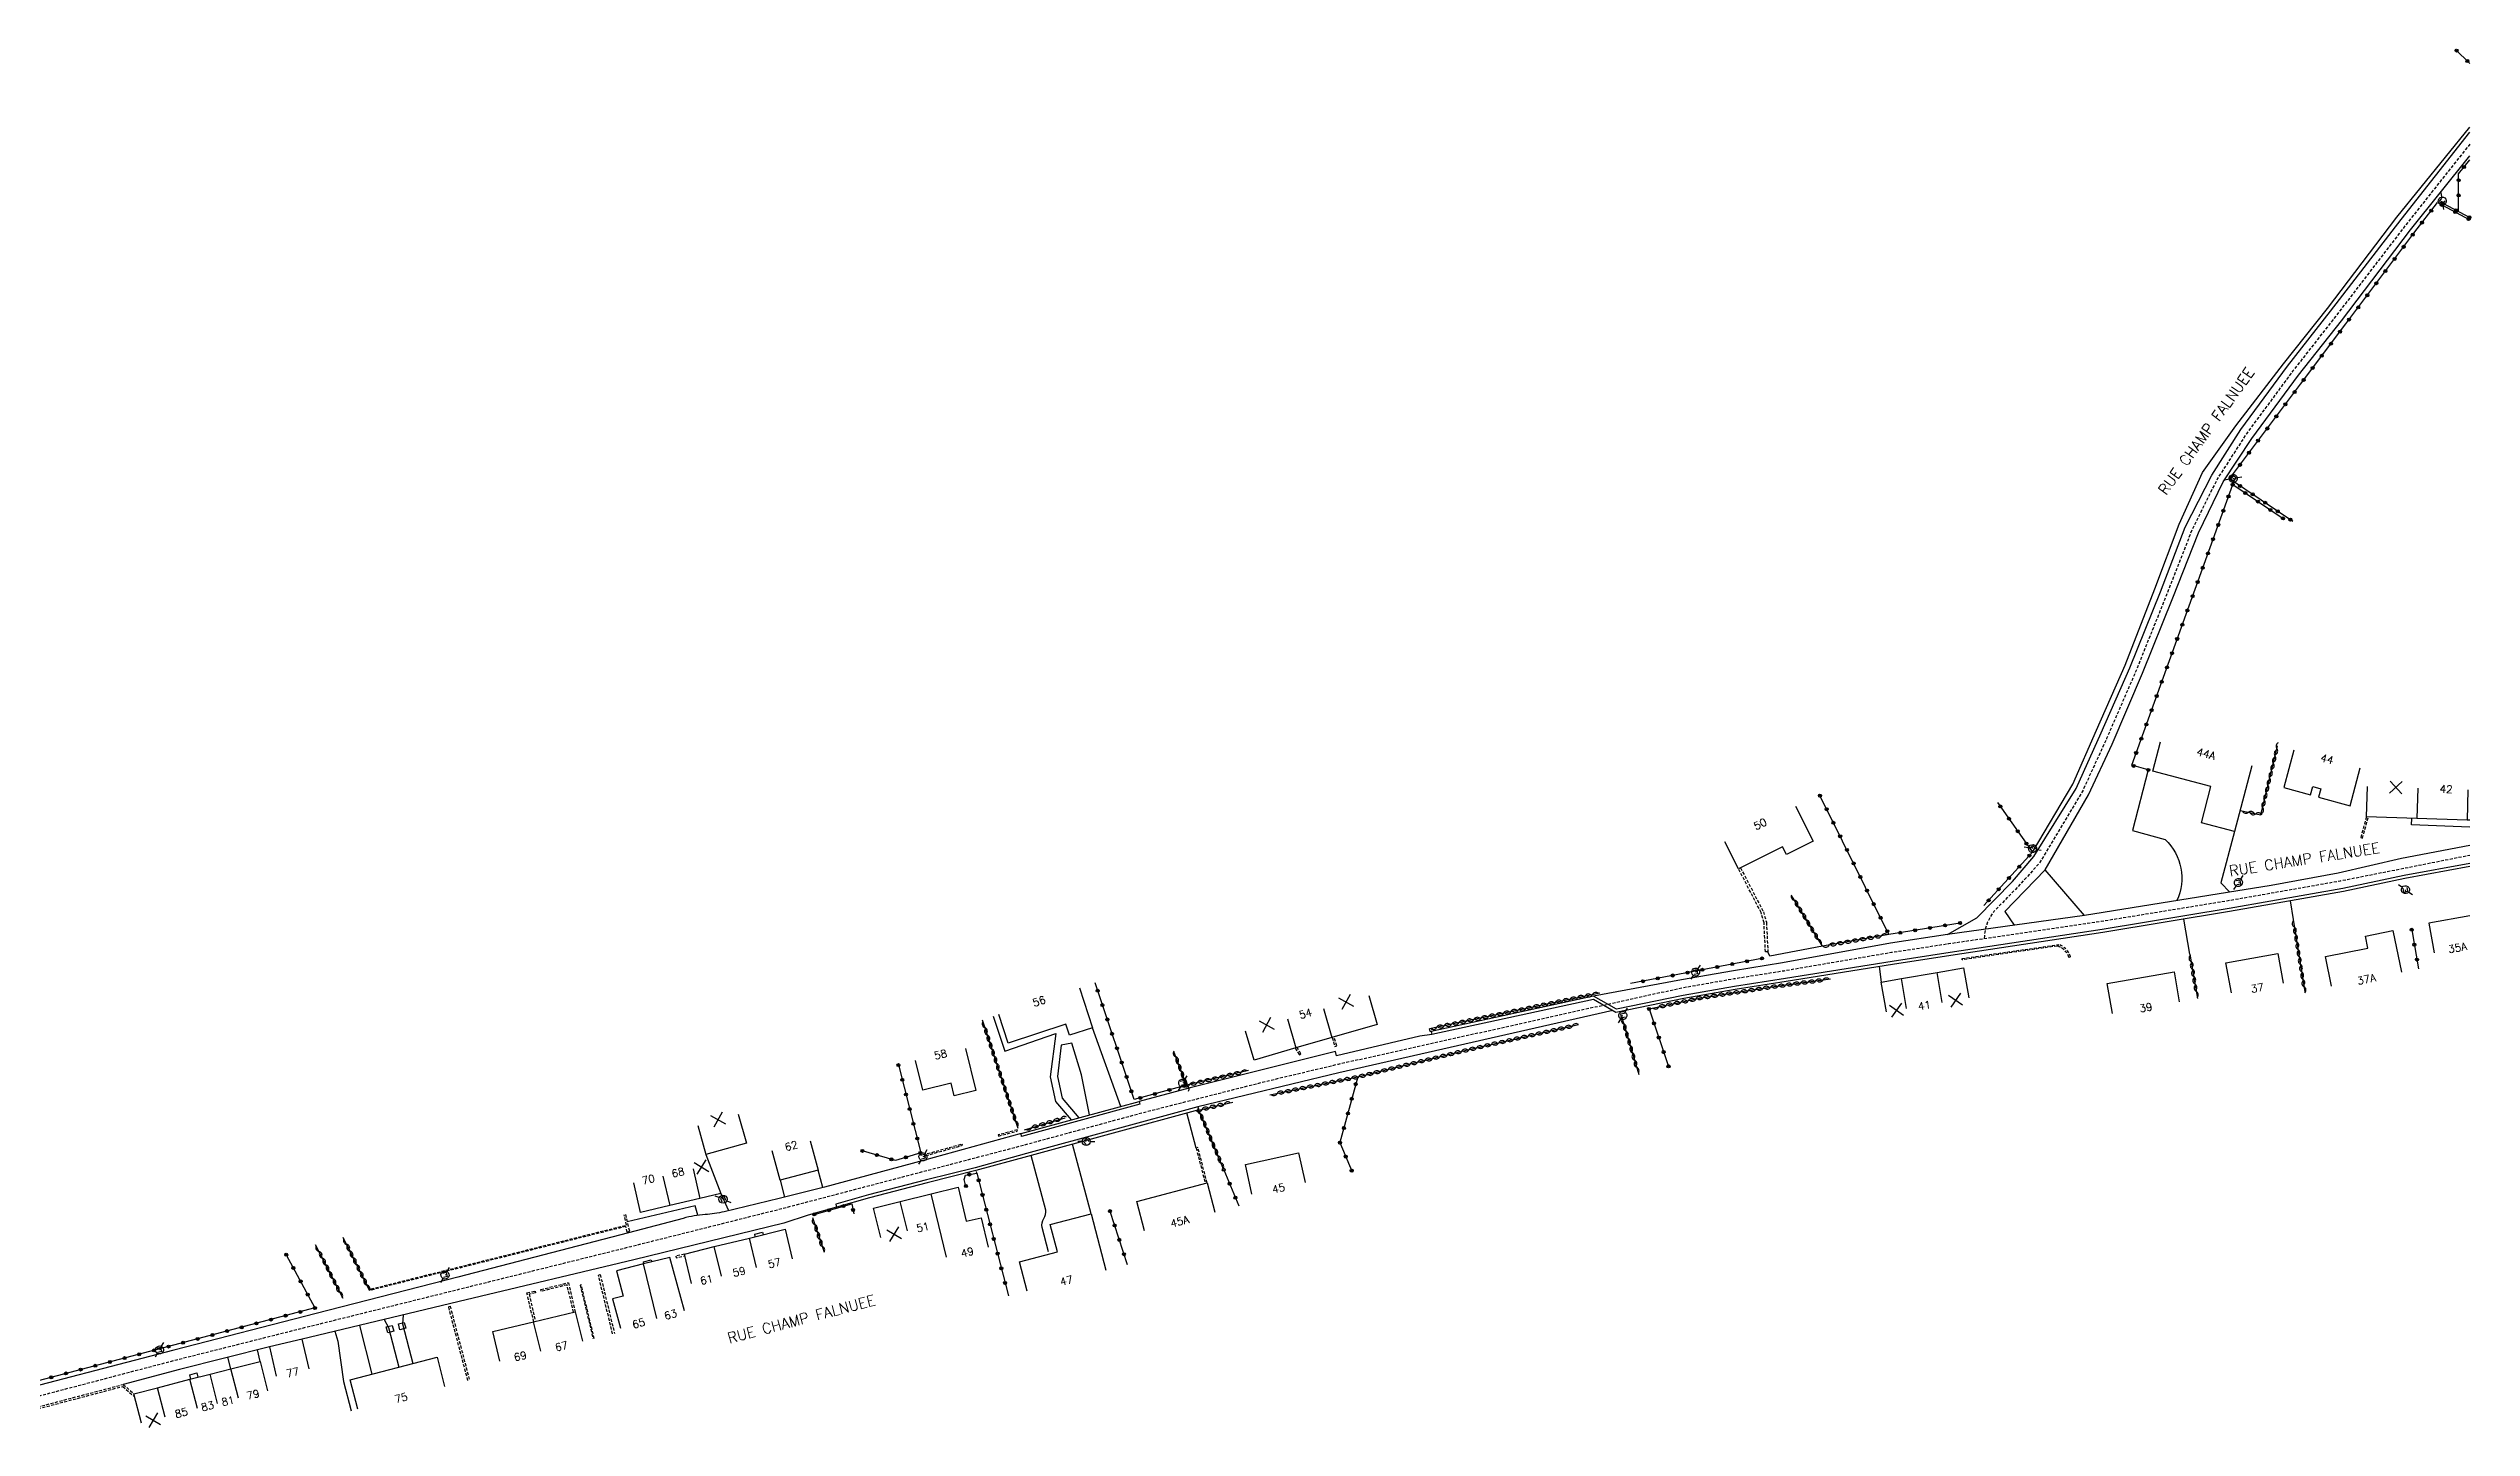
# Model space of a CAD drawing. Header units: millimetres. Extents: x 150000 to 151000, y 127999 to 129000.
# Drawn here: x 150600.4 to 151000.3, y 128425.1 to 128652.8 of the extents above; entities that cross this region are included whole.
import ezdxf
from ezdxf.enums import TextEntityAlignment as Align

# ---------------------------------------------------------------- set-up
doc = ezdxf.new("R2010")
doc.units = ezdxf.units.MM
doc.linetypes.add('DASHED', pattern=[0.75, 0.5, -0.25])
doc.layers.get('0').update_dxf_attribs({"linetype": 'CONTINUOUS'})
for name, color, linetype in [('W0001', 6, 'DASHED'), ('W0008', 7, 'CONTINUOUS'), ('W0100', 7, 'CONTINUOUS'), ('W0112', 1, 'DASHED'), ('W0310', 3, 'CONTINUOUS'), ('W0322', 7, 'CONTINUOUS'), ('W0330', 7, 'CONTINUOUS'), ('W0334', 7, 'CONTINUOUS'), ('W0471', 7, 'CONTINUOUS'), ('W0989', 7, 'CONTINUOUS'), ('W0991', 7, 'CONTINUOUS'), ('W1102', 7, 'CONTINUOUS')]:
    doc.layers.add(name, color=color, linetype=linetype)
doc.styles.get("Standard").update_dxf_attribs({"font": 'romans.shx', "width": 0.85})

# ---------------------------------------------------------------- blocks, each defined once
blk = doc.blocks.new('T471')
for p, q in [((-0.333334, 0.333334), (-0.333334, -0.333334)), ((-0.333334, 0.333334), (0.333334, 0.333334)), ((-0.333334, 0), (0, 0)), ((0.500001, 0.500001), (1.000002, 1.000002)), ((-0.500001, -0.500001), (-1.000002, -1.000002)), ((-0.333334, -0.333334), (0.333334, -0.333334))]:
    blk.add_line(p, q)
blk.add_ellipse((0, 0), major_axis=(0.471405, 0.471405), ratio=1, start_param=5.4977871438, end_param=11.780972451)
blk = doc.blocks.new('t112o')
at = {"color": 0, "linetype": 'Continuous'}
for p, q in [((-0.5, 0.5), (0.5, 0.5)), ((-0.5, -0.5), (-0.5, 0.5)), ((0.5, 0.5), (0.5, -0.5)), ((0.5, -0.5), (-0.5, -0.5))]:
    blk.add_line(p, q, dxfattribs=at)
blk = doc.blocks.new('t310o')
at = {"color": 0, "linetype": 'Continuous'}
for centre, start, end in [((-0.5, 0.38), 216.8699, 323.1304), ((0.5, -0.37), 36.8699, 143.1303)]:
    blk.add_arc(centre, 0.625, start, end, dxfattribs=at)
blk = doc.blocks.new('t322o')
at = {"color": 0, "linetype": 'Continuous'}
for radius in [0.25, 0.15]:
    blk.add_circle((0, 0), radius, dxfattribs=at)
blk = doc.blocks.new('t991o')
at = {"color": 0, "linetype": 'Continuous'}
for p, q in [((-1, 1), (1, -1)), ((-1, -1), (1, 1))]:
    blk.add_line(p, q, dxfattribs=at)

msp = doc.modelspace()

# ---------------------------------------------------------------- linework, layer by layer
at = {"layer": 'W0001', "flags": 128}
msp.add_lwpolyline([(151000, 128637), (150989.43, 128623.67), (150977.9, 128608.63), (150970.8, 128599.57), (150963.11, 128589.15), (150958.35, 128581.78), (150954.12, 128573.29), (150949.94, 128562.6), (150944.92, 128550.08), (150940.05, 128538.86), (150936.03, 128530.08), (150928.96, 128518.29), (150925.42, 128514.39), (150921.9, 128510.79, 0.191769), (150919.85, 128505.86, 0.903142)], format="xyb", dxfattribs=at)
msp.add_lwpolyline([(150592.21, 128428.59), (150621.5, 128436.29), (150641.81, 128441.4), (150696.53, 128455.01), (150721.42, 128461.26), (150761.36, 128471.75), (150780.89, 128477.08), (150801.37, 128482.28), (150813.29, 128485.12), (150855.63, 128494.55), (150870.01, 128497.72), (150878.55, 128499.22), (150886.82, 128500.53), (150904.52, 128503.57), (150914.02, 128505), (150939.12, 128508.69), (150960.12, 128512.11), (150978.64, 128515.37), (151000, 128519.61)], dxfattribs=at)
at = {"layer": 'W0008'}
for points in [[(150913.8, 128506.48), (150918.63, 128509.26), (150924.52, 128515.27), (150928.04, 128519.39), (150935.01, 128530.62), (150939.16, 128539.8), (150943.85, 128550.51), (150948.92, 128563.09), (150953.03, 128573.74), (150957.43, 128582.31), (150962.18, 128589.9), (150969.88, 128600.31), (150977.01, 128609.42), (150988.65, 128624.53), (151000, 128638.94)], [(150929.88, 128517.19), (150937.06, 128529.55), (150940.94, 128537.92), (150945.99, 128549.64), (150950.96, 128562.11), (150955.21, 128572.83), (150959.26, 128581.24), (150964.03, 128588.39), (150971.73, 128598.83), (150978.8, 128607.84), (150990.21, 128622.82), (151000, 128635.08)], [(151000, 128521.22), (150988.7, 128519.07), (150978.25, 128516.63), (150967.21, 128514.61), (150959.99, 128513.44), (150936.39, 128509.65), (150913.8, 128506.48), (150904.38, 128505.07), (150886.58, 128501.8), (150878.45, 128500.51), (150869.87, 128499.01), (150855.38, 128496.3)], [(151000, 128518.23), (150989.16, 128516.25), (150979.02, 128514.1), (150967.15, 128511.99), (150960.26, 128510.78), (150939.33, 128507.33), (150914.24, 128503.52), (150904.65, 128502.07), (150887.06, 128499.25), (150878.65, 128497.94), (150870.16, 128496.43), (150859.17, 128494.18)], [(150858.53, 128493.94), (150829.26, 128487.27), (150813.32, 128483.68), (150790.08, 128478.06), (150761.79, 128470.35), (150753.29, 128468), (150745.28, 128465.99), (150735.72, 128463.53), (150730.29, 128461.98), (150730.42, 128461.51), (150725.73, 128460.15), (150721.75, 128458.84), (150696.99, 128452.77), (150669.33, 128446.19), (150642.25, 128439.69)], [(150636.85, 128438.45), (150621.98, 128434.68), (150612.72, 128432.23)]]:
    msp.add_lwpolyline(points, dxfattribs=at)
msp.add_lwpolyline([(150855.36, 128495.76), (150828.66, 128490.01), (150826.71, 128489.7), (150812.96, 128486.48), (150812.78, 128487.2), (150788.78, 128481.21), (150780.36, 128478.95), (150780.51, 128478.5), (150760.97, 128473.16), (150760.89, 128473.64), (150744.93, 128469.25), (150728.44, 128464.79), (150720.95, 128462.94), (150711.86, 128460.74, -0.044305), (150708.74, 128460.27, 0.05882), (150705.14, 128459.63), (150696.08, 128457.25), (150667.93, 128449.93), (150644.56, 128443.92), (150621.03, 128437.9), (150591.01, 128430.06)], format="xyb", dxfattribs=at)
at = {"layer": 'W0100'}
for points in [[(150963.99, 128534.35), (150961.16, 128523.53), (150955.71, 128524.96), (150957.27, 128530.94), (150947.68, 128533.45), (150948.95, 128538.29)], [(150970.97, 128536.94), (150969.3, 128530.77), (150973.69, 128529.55), (150974.08, 128530.92), (150975.42, 128530.56), (150975.03, 128529.18), (150980.23, 128527.74), (150981.91, 128533.99)], [(151000, 128525.35), (150999.53, 128525.37), (150991.25, 128525.64), (150982.91, 128525.91), (150983.08, 128530.91)], [(150888.71, 128527.68), (150891.62, 128521.91), (150887.2, 128519.69), (150886.55, 128520.99), (150879.29, 128517.34), (150877.04, 128521.8)], [(150977.18, 128497.96), (150976.18, 128502.86), (150983.16, 128504.27), (150982.76, 128506.24), (150987.31, 128507.16), (150988.71, 128500.29)], [(151000, 128509.58), (150993.23, 128508.38), (150994.1, 128503.46)], [(150960.63, 128496.89), (150959.74, 128501.81), (150968.31, 128503.37), (150969.2, 128498.45)], [(150903.69, 128493.72), (150902.83, 128498.65), (150906.17, 128499.23), (150912.1, 128500.23), (150916.44, 128500.99), (150917.31, 128496.07)], [(150941.02, 128493.47), (150940.15, 128498.4), (150951.18, 128500.33), (150952.04, 128495.4)], [(150770.51, 128497.68), (150772.67, 128491.11), (150768.88, 128489.86), (150768.28, 128491.68), (150758.77, 128488.55), (150757.21, 128493.3)], [(150818.26, 128496.44), (150819.64, 128491.63), (150812.19, 128489.49), (150806.24, 128487.78), (150799.36, 128485.73), (150797.93, 128490.52)], [(150751.71, 128487.7), (150753.42, 128480.75), (150749.86, 128479.87), (150749.34, 128481.97), (150744.68, 128480.82), (150743.48, 128485.68)], [(150714.21, 128476.85), (150715.55, 128472.03), (150708.88, 128470.16), (150711.36, 128463.75), (150707.88, 128462.93), (150702.93, 128461.76), (150698.1, 128460.63), (150696.96, 128465.5)], [(150726.1, 128472.45), (150727.39, 128467.62), (150721.1, 128465.93), (150719.8, 128470.76)], [(150798.99, 128463.63), (150797.9, 128468.51), (150806.69, 128470.46), (150807.77, 128465.58)], [(150737.73, 128456.49), (150736.54, 128461.34), (150740.93, 128462.42), (150746.06, 128463.66), (150750.51, 128464.77), (150751.83, 128459.16), (150754.32, 128459.74), (150755.46, 128454.88)], [(150781.26, 128457.6), (150779.98, 128462.44), (150791.58, 128465.5), (150792.86, 128460.67)], [(150761.88, 128447.64), (150760.6, 128452.48), (150766.87, 128454.13), (150765.69, 128458.6), (150772.43, 128460.38), (150774.88, 128451.08)], [(150706.51, 128448.9), (150705.31, 128453.75), (150710.25, 128454.97), (150716.05, 128456.39), (150721.93, 128457.83), (150723.11, 128452.97)], [(150705.34, 128444.39), (150702.94, 128453.16), (150698.58, 128452.11), (150694.09, 128451), (150695.22, 128446.81), (150693.47, 128446.33), (150694.79, 128441.5)], [(150674.86, 128436.07), (150673.7, 128440.94), (150680.44, 128442.55), (150687.3, 128444.21), (150688.48, 128439.35)], [(150643.37, 128434.82), (150642.25, 128439.69), (150636.85, 128438.45), (150637.97, 128433.57)], [(150615.71, 128425.82), (150614.47, 128430.66), (150618.38, 128431.66), (150623.69, 128433.07), (150627.05, 128433.9), (150630.47, 128434.77), (150635.32, 128435.99), (150636.54, 128431.15)], [(150651.41, 128428.13), (150650.14, 128432.97), (150664.49, 128436.71), (150665.75, 128431.88)]]:
    msp.add_lwpolyline(points, dxfattribs=at)
at = {"layer": 'W0112'}
for points in [[(150982.91, 128525.91), (150981.98, 128522.51), (150982.28, 128522.39), (150983.24, 128525.9)], [(150879.63, 128517.51), (150883.39, 128510.27), (150883.9, 128508.51), (150884.14, 128503.63), (150883.74, 128503.62), (150883.5, 128508.44), (150883.02, 128510.12), (150879.29, 128517.34)], [(150806.13, 128487.75), (150806.78, 128486.65), (150807.07, 128486.8), (150806.46, 128487.85)], [(150812.23, 128489.5), (150812.66, 128488.02), (150812.98, 128488.11), (150812.55, 128489.6)], [(150791.58, 128465.5), (150790.07, 128471.33), (150789.78, 128471.25), (150791.29, 128465.42)], [(150695.58, 128460.26), (150696.27, 128457.47), (150695.89, 128457.36), (150695.64, 128458.29), (150653.64, 128447.79), (150653.59, 128447.98), (150695.78, 128458.54), (150695.39, 128460.22)], [(150680.45, 128442.55), (150679.34, 128447.35), (150680.68, 128447.64), (150680.74, 128447.34), (150679.71, 128447.12), (150680.74, 128442.62)], [(150687.01, 128444.14), (150685.96, 128448.66), (150681.7, 128447.59), (150681.62, 128447.89), (150686.18, 128449.02), (150687.3, 128444.21)], [(150690.43, 128439.82), (150688.3, 128448.66), (150688.12, 128448.61), (150690.25, 128439.78)], [(150693.48, 128440.56), (150691.13, 128450.27), (150691.43, 128450.35), (150693.78, 128440.63)], [(150669.58, 128432.87), (150666.39, 128445.09), (150666.65, 128445.16), (150669.84, 128432.94)], [(150592.75, 128426.96), (150612.72, 128432.23), (150614.47, 128430.66)], [(150592.83, 128426.67), (150612.64, 128431.9), (150614.61, 128430.14)]]:
    msp.add_lwpolyline(points, dxfattribs=at)
msp.add_lwpolyline([(150916.18, 128502.53), (150932.14, 128504.84, -0.248151), (150934.09, 128502.81), (150933.81, 128502.73, 0.264189), (150931.89, 128504.6), (150916.21, 128502.33)], format="xyb", close=True, dxfattribs=at)
at = {"layer": 'W0112', "flags": 128}
msp.add_lwpolyline([(150745.17, 128470), (150751.24, 128471.7), (150751.18, 128471.89), (150745.12, 128470.19)], close=True, dxfattribs=at)
at = {"layer": 'W0112'}
msp.add_lwpolyline([(150757.16, 128473.22), (150760.31, 128474.06), (150760.26, 128474.25), (150757.11, 128473.41)], close=True, dxfattribs=at)
at = {"layer": 'W0112', "flags": 128}
msp.add_lwpolyline([(150705.31, 128453.75), (150703.88, 128453.4), (150703.95, 128453.11), (150705.39, 128453.46)], dxfattribs=at)
at = {"layer": 'W0310'}
for points in [[(150962.06, 128526.96), (150965.52, 128526.24), (150968.27, 128537.67)], [(150904.11, 128506.49), (150893.13, 128504.55), (150888.14, 128512.8)], [(150970.81, 128508.98), (150972.74, 128497.06)], [(150953.77, 128503.27), (150955.03, 128495.92)], [(150864.54, 128494.21), (150873.14, 128496.04), (150885.2, 128497.9), (150894.5, 128499.16)], [(150856.4, 128496.84), (150828.28, 128490.93)], [(150754.47, 128492.4), (150760.36, 128474.54)], [(150801.93, 128480.02), (150816.44, 128482.98), (150834.14, 128487.34), (150852.89, 128491.63)], [(150860, 128492.96), (150862.82, 128483.37)], [(150788.19, 128481.6), (150786.16, 128487.03)], [(150798.44, 128484.05), (150788.19, 128481.6)], [(150794.34, 128467.66), (150790.22, 128477.51), (150795.84, 128478.83)], [(150761.46, 128474.27), (150768.14, 128476.26)], [(150726.45, 128459.76), (150728.31, 128454.22)], [(150648.98, 128446.38), (150644.45, 128455.29)], [(150653.36, 128447.72), (150649.01, 128456.48)]]:
    msp.add_lwpolyline(points, dxfattribs=at)
at = {"layer": 'W0322'}
for points in [[(150997.57, 128652.65), (151000, 128650.31)], [(150998.13, 128625.84), (150998.14, 128632.11), (151000, 128634.37)], [(150970.77, 128574.71), (150960.32, 128581.73), (150972.05, 128597.37), (150979.54, 128607.32), (150979.54, 128607.32), (150990.77, 128622.29), (150994.64, 128627.33), (151000, 128624.51)], [(150995.51, 128627.22), (151000, 128624.85)], [(150946.92, 128533.68), (150944.19, 128534.43), (150960.86, 128580.77), (150969.16, 128575.19)], [(150915.85, 128508.39), (150904.11, 128506.49), (150892.63, 128529.65)], [(150922.06, 128528.27), (150927.82, 128520.09), (150919.8, 128511.29)], [(150990.4, 128507.28), (150991.53, 128500.86)], [(150883.16, 128502.55), (150861.45, 128498.39)], [(150787.79, 128481.51), (150779.55, 128479.24), (150773.09, 128498.52)], [(150864.54, 128494.21), (150867.74, 128484.73)], [(150740.64, 128484.97), (150744.34, 128470.47), (150740.16, 128469.19), (150734.49, 128470.83)], [(150816.44, 128482.98), (150813.52, 128472.14), (150815.53, 128467.31)], [(150751.78, 128464.97), (150751.47, 128466.07), (150751.73, 128466.75), (150753.59, 128467.12), (150758.79, 128446.83)], [(150794.34, 128467.66), (150796.83, 128461.72)], [(150726.76, 128460.29), (150732.95, 128462.06), (150733.3, 128460.41)], [(150775.54, 128460.84), (150778.41, 128452.01)], [(150639.6, 128453.64), (150644.35, 128444.84), (150619.15, 128438.2), (150591.54, 128430.97)]]:
    msp.add_lwpolyline(points, dxfattribs=at)
at = {"layer": 'W0330'}
msp.add_lwpolyline([(150927.82, 128520.09), (150934.49, 128531.33), (150938.35, 128540.22), (150943.08, 128550.95), (150948.02, 128563.55), (150952.01, 128574.22), (150955.87, 128582.8), (150961.35, 128590.47), (150969.26, 128600.7), (150976.5, 128609.83), (150987.96, 128624.91), (151000, 128639.81)], dxfattribs=at)
at = {"layer": 'W0334'}
for points in [[(150946.92, 128533.68), (150944.3, 128523.68), (150949.71, 128522.17, -0.32346), (150951.62, 128512.09)], [(150765.42, 128454.09), (150764.35, 128458.13, -0.186532), (150764.66, 128459.62, 0.148751), (150764.96, 128461.01), (150762.57, 128470.04)]]:
    msp.add_lwpolyline(points, format="xyb", dxfattribs=at)
for points in [[(150961.16, 128523.53), (150958.88, 128515.01), (150960.38, 128513.5)], [(151000, 128524.22), (150990.38, 128524.6), (150990.43, 128525.67)], [(151000, 128517.74), (150989.25, 128515.76), (150979.12, 128513.61), (150967.24, 128511.5), (150960.34, 128510.29), (150939.41, 128506.84), (150914.32, 128503.03), (150904.73, 128501.57), (150887.14, 128498.75), (150878.73, 128497.44), (150870.25, 128495.94), (150859.05, 128493.65), (150855.36, 128495.76)], [(150936.39, 128509.65), (150929.88, 128517.19), (150923.22, 128510.32), (150924.77, 128508.02)], [(150970.34, 128512.05), (150970.81, 128508.98)], [(150953.77, 128503.27), (150952.79, 128509.04)], [(150893.13, 128504.55), (150884.47, 128502.94), (150884.14, 128503.63)], [(150902.51, 128501.22), (150902.83, 128498.65)], [(150859.17, 128494.18), (150855.38, 128496.3), (150828.57, 128490.5), (150828.66, 128490.01)], [(150756.29, 128493), (150758.18, 128487.25), (150766.62, 128490.13), (150765.67, 128482.98), (150766.59, 128478.95), (150769.15, 128475.89)], [(150777.36, 128478.13), (150772.67, 128491.11)], [(150772.18, 128476.72), (150770.88, 128483.35), (150769.26, 128488.58), (150767.5, 128488.22), (150766.9, 128483.07), (150767.67, 128479.5), (150770.44, 128476.24)], [(150790.08, 128478.06), (150790.21, 128477.58), (150761.92, 128469.87), (150753.42, 128467.52), (150745.4, 128465.5), (150735.85, 128463.05), (150730.42, 128461.51)], [(150789.78, 128471.25), (150788.22, 128477.04)], [(150772.43, 128460.38), (150769.38, 128471.9)], [(150728.15, 128464.72), (150727.39, 128467.62)], [(150753.59, 128467.12), (150753.52, 128467.4)], [(150711.36, 128463.75), (150712.59, 128460.92)], [(150721.1, 128465.93), (150721.82, 128463.15)], [(150707.52, 128460.15), (150707.12, 128461.69), (150695.88, 128459.07)], [(150717.02, 128456.63), (150716.92, 128457.01), (150718.22, 128457.34), (150718.32, 128456.95)], [(150698.63, 128452.13), (150698.55, 128452.45), (150699.84, 128452.8), (150699.93, 128452.44)], [(150655.75, 128442.93), (150656.46, 128441.62), (150658.2, 128435.07)], [(150658.88, 128443.68), (150658.82, 128442.21), (150660.49, 128435.67)], [(150647.65, 128440.99), (150648.11, 128439.38), (150649.04, 128432.68), (150650.31, 128427.84)], [(150651.69, 128441.96), (150653.72, 128433.9)], [(150635.32, 128435.99), (150634.89, 128437.95)], [(150623.85, 128433.11), (150623.67, 128433.83), (150624.85, 128434.16), (150625.04, 128433.41)]]:
    msp.add_lwpolyline(points, dxfattribs=at)
at = {"layer": 'W0334', "flags": 128}
for points in [[(150828.57, 128490.5), (150828.41, 128490.46), (150828.28, 128490.93)], [(150760.89, 128473.64), (150780.36, 128478.95)], [(150630.47, 128434.77), (150629.99, 128436.71)]]:
    msp.add_lwpolyline(points, dxfattribs=at)
at = {"layer": 'W1102'}
for p, q in [((150991.41, 128530.64), (150991.25, 128525.64)), ((150999.67, 128530.36), (150999.53, 128525.37)), ((150907.03, 128494.3), (150906.17, 128499.23)), ((150912.93, 128495.29), (150912.1, 128500.23)), ((150804.86, 128492.59), (150806.24, 128487.78)), ((150810.81, 128494.3), (150812.19, 128489.49)), ((150707.53, 128474.98), (150708.88, 128470.16)), ((150701.78, 128466.63), (150702.93, 128461.76)), ((150706.74, 128467.79), (150707.88, 128462.93)), ((150748.58, 128453.22), (150746.06, 128463.66)), ((150742.12, 128457.57), (150740.93, 128462.42)), ((150711.45, 128450.12), (150710.25, 128454.97)), ((150717.24, 128451.54), (150716.05, 128456.39)), ((150700.75, 128443.13), (150698.58, 128452.11)), ((150681.61, 128437.69), (150680.44, 128442.55)), ((150631.71, 128429.93), (150630.47, 128434.77)), ((150619.62, 128426.82), (150618.38, 128431.66)), ((150624.98, 128428.24), (150623.69, 128433.07)), ((150628.25, 128429.05), (150627.05, 128433.9))]:
    msp.add_line(p, q, dxfattribs=at)

# ---------------------------------------------------------------- block references
at = {"layer": 'W0112', "rotation": 14.62724825841079}
for p in [(150658.73, 128441.86), (150656.73, 128441.35)]:
    msp.add_blockref('t112o', p, dxfattribs=at)
at = {"layer": 'W0310'}
for p, rotation in [((150967.27, 128533.53), 76.4612723775815), ((150967.56, 128534.75), 76.4612723775815), ((150967.86, 128535.96), 76.4612723775815), ((150968.15, 128537.18), 76.4612723775815), ((150966.39, 128529.89), 76.4612723775815), ((150966.69, 128531.1), 76.4612723775815), ((150966.98, 128532.32), 76.4612723775815), ((150963.45, 128526.67), 348.2869773903251), ((150964.68, 128526.42), 348.2869773903251), ((150965.81, 128527.46), 76.4612723775815), ((150966.1, 128528.67), 76.4612723775815), ((150888.55, 128512.13), 121.163844110005), ((150889.2, 128511.06), 121.163844110005), ((150889.85, 128509.99), 121.163844110005), ((150890.49, 128508.92), 121.163844110005), ((150891.14, 128507.85), 121.163844110005), ((150891.79, 128506.78), 121.163844110005), ((150892.43, 128505.71), 121.163844110005), ((150901.65, 128506.05), 190.033233481628), ((150902.88, 128506.27), 190.033233481628), ((150971.01, 128507.75), 279.1930442970531), ((150971.21, 128506.52), 279.1930442970531), ((150894.26, 128504.75), 190.033233481628), ((150895.49, 128504.97), 190.033233481628), ((150896.72, 128505.18), 190.033233481628), ((150897.95, 128505.4), 190.033233481628), ((150899.19, 128505.62), 190.033233481628), ((150900.42, 128505.84), 190.033233481628), ((150953.98, 128502.03), 279.723787032336), ((150971.41, 128505.28), 279.1930442970531), ((150971.61, 128504.05), 279.1930442970531), ((150971.81, 128502.82), 279.1930442970531), ((150972.01, 128501.58), 279.1930442970531), ((150887.07, 128498.15), 7.709671533268455), ((150888.31, 128498.32), 7.709671533268455), ((150889.55, 128498.49), 7.709671533268455), ((150890.79, 128498.65), 7.709671533268455), ((150892.02, 128498.82), 7.709671533268455), ((150893.26, 128498.99), 7.709671533268455), ((150954.19, 128500.8), 279.723787032336), ((150954.4, 128499.57), 279.723787032336), ((150954.61, 128498.34), 279.723787032336), ((150972.21, 128500.35), 279.1930442970531), ((150972.41, 128499.11), 279.1930442970531), ((150972.61, 128497.88), 279.1930442970531), ((150842.95, 128494.01), 191.8736993338501), ((150844.17, 128494.27), 191.8736993338501), ((150845.39, 128494.53), 191.8736993338501), ((150846.62, 128494.79), 191.8736993338501), ((150847.84, 128495.04), 191.8736993338501), ((150849.06, 128495.3), 191.8736993338501), ((150850.29, 128495.56), 191.8736993338501), ((150851.51, 128495.81), 191.8736993338501), ((150852.73, 128496.07), 191.8736993338501), ((150853.96, 128496.33), 191.8736993338501), ((150855.18, 128496.59), 191.8736993338501), ((150866.14, 128494.55), 12.05357016750779), ((150867.36, 128494.81), 12.05357016750779), ((150868.58, 128495.07), 12.05357016750779), ((150869.8, 128495.33), 12.05357016750779), ((150871.03, 128495.59), 12.05357016750779), ((150872.25, 128495.85), 12.05357016750779), ((150873.47, 128496.09), 8.752338373313695), ((150874.71, 128496.28), 8.752338373313695), ((150875.95, 128496.47), 8.752338373313695), ((150877.18, 128496.66), 8.752338373313695), ((150878.42, 128496.85), 8.752338373313695), ((150879.65, 128497.04), 8.752338373313695), ((150880.89, 128497.23), 8.752338373313695), ((150882.12, 128497.43), 8.752338373313695), ((150883.36, 128497.62), 8.752338373313695), ((150884.59, 128497.81), 8.752338373313695), ((150885.83, 128497.98), 7.709671533268455), ((150954.82, 128497.11), 279.723787032336), ((150754.89, 128491.13), 288.2322912208791), ((150755.28, 128489.94), 288.2322912208791), ((150829.49, 128491.19), 191.8736993338501), ((150830.71, 128491.44), 191.8736993338501), ((150831.94, 128491.7), 191.8736993338501), ((150833.16, 128491.96), 191.8736993338501), ((150834.38, 128492.21), 191.8736993338501), ((150835.61, 128492.47), 191.8736993338501), ((150836.83, 128492.73), 191.8736993338501), ((150838.05, 128492.99), 191.8736993338501), ((150839.28, 128493.24), 191.8736993338501), ((150840.5, 128493.5), 191.8736993338501), ((150841.72, 128493.76), 191.8736993338501), ((150845.81, 128490.01), 12.9053082785717), ((150847.02, 128490.29), 12.9053082785717), ((150848.24, 128490.57), 12.9053082785717), ((150849.46, 128490.85), 12.9053082785717), ((150850.68, 128491.13), 12.9053082785717), ((150851.9, 128491.41), 12.9053082785717), ((150860.35, 128491.76), 286.3687691994296), ((150860.7, 128490.56), 286.3687691994296), ((150755.67, 128488.76), 288.2322912208791), ((150756.06, 128487.57), 288.2322912208791), ((150756.46, 128486.38), 288.2322912208791), ((150786.44, 128486.29), 110.5227431057131), ((150828.77, 128486.01), 13.8332334372139), ((150829.98, 128486.31), 13.8332334372139), ((150831.2, 128486.61), 13.8332334372139), ((150832.41, 128486.91), 13.8332334372139), ((150833.62, 128487.21), 13.8332334372139), ((150834.84, 128487.5), 12.9053082785717), ((150836.06, 128487.78), 12.9053082785717), ((150837.28, 128488.06), 12.9053082785717), ((150838.49, 128488.34), 12.9053082785717), ((150839.71, 128488.61), 12.9053082785717), ((150840.93, 128488.89), 12.9053082785717), ((150842.15, 128489.17), 12.9053082785717), ((150843.37, 128489.45), 12.9053082785717), ((150844.59, 128489.73), 12.9053082785717), ((150861.05, 128489.36), 286.3687691994296), ((150861.41, 128488.17), 286.3687691994296), ((150861.76, 128486.97), 286.3687691994296), ((150862.11, 128485.77), 286.3687691994296), ((150756.85, 128485.2), 288.2322912208791), ((150757.24, 128484.01), 288.2322912208791), ((150757.63, 128482.82), 288.2322912208791), ((150758.02, 128481.63), 288.2322912208791), ((150786.87, 128485.12), 110.5227431057131), ((150787.31, 128483.95), 110.5227431057131), ((150787.75, 128482.77), 110.5227431057131), ((150788.19, 128481.6), 110.5227431057131), ((150789.92, 128482.02), 193.4143300484811), ((150791.14, 128482.31), 193.4143300484811), ((150792.36, 128482.6), 193.4143300484811), ((150793.57, 128482.89), 193.4143300484811), ((150794.79, 128483.18), 193.4143300484811), ((150796, 128483.47), 193.4143300484811), ((150797.22, 128483.76), 193.4143300484811), ((150811.73, 128482.02), 11.51777083336101), ((150812.96, 128482.27), 11.51777083336101), ((150814.18, 128482.52), 11.51777083336101), ((150815.41, 128482.77), 11.51777083336101), ((150816.63, 128483.03), 13.8332334372139), ((150817.84, 128483.32), 13.8332334372139), ((150819.06, 128483.62), 13.8332334372139), ((150820.27, 128483.92), 13.8332334372139), ((150821.49, 128484.22), 13.8332334372139), ((150822.7, 128484.52), 13.8332334372139), ((150823.91, 128484.82), 13.8332334372139), ((150825.13, 128485.12), 13.8332334372139), ((150826.34, 128485.42), 13.8332334372139), ((150827.55, 128485.72), 13.8332334372139), ((150862.46, 128484.57), 286.3687691994296), ((150758.41, 128480.45), 288.2322912208791), ((150758.8, 128479.26), 288.2322912208791), ((150759.19, 128478.07), 288.2322912208791), ((150788.71, 128481.73), 193.4143300484811), ((150793.22, 128478.21), 13.2624376205344), ((150794.43, 128478.5), 13.2624376205344), ((150803.16, 128480.27), 11.51777083336101), ((150804.38, 128480.52), 11.51777083336101), ((150805.61, 128480.77), 11.51777083336101), ((150806.83, 128481.02), 11.51777083336101), ((150808.06, 128481.27), 11.51777083336101), ((150809.28, 128481.52), 11.51777083336101), ((150810.51, 128481.77), 11.51777083336101), ((150759.58, 128476.88), 288.2322912208791), ((150759.98, 128475.7), 288.2322912208791), ((150762.66, 128474.63), 16.58441313924211), ((150763.85, 128474.99), 16.58441313924211), ((150765.05, 128475.34), 16.58441313924211), ((150766.25, 128475.7), 16.58441313924211), ((150767.45, 128476.06), 16.58441313924211), ((150790.78, 128477.64), 13.2624376205344), ((150790.48, 128476.89), 112.7063561721561), ((150790.96, 128475.74), 112.7063561721561), ((150791.45, 128474.58), 112.7063561721561), ((150792, 128477.93), 13.2624376205344), ((150791.93, 128473.43), 112.7063561721561), ((150792.41, 128472.28), 112.7063561721561), ((150792.89, 128471.12), 112.7063561721561), ((150793.38, 128469.97), 112.7063561721561), ((150793.86, 128468.82), 112.7063561721561), ((150726.85, 128458.58), 288.5764820192171), ((150645.01, 128454.18), 116.9525410842401), ((150649.57, 128455.36), 116.3822710216041), ((150650.12, 128454.24), 116.3822710216041), ((150727.25, 128457.39), 288.5764820192171), ((150727.65, 128456.21), 288.5764820192171), ((150728.04, 128455.02), 288.5764820192171), ((150645.58, 128453.07), 116.9525410842401), ((150646.15, 128451.95), 116.9525410842401), ((150646.71, 128450.84), 116.9525410842401), ((150647.28, 128449.72), 116.9525410842401), ((150650.68, 128453.12), 116.3822710216041), ((150651.23, 128452), 116.3822710216041), ((150651.79, 128450.88), 116.3822710216041), ((150652.34, 128449.76), 116.3822710216041), ((150647.85, 128448.61), 116.9525410842401), ((150648.41, 128447.49), 116.9525410842401), ((150652.9, 128448.64), 116.3822710216041)]:
    msp.add_blockref('t310o', p, dxfattribs=dict(at, rotation=rotation))
at = {"layer": 'W0322'}
for p, rotation in [((150997.8, 128652.43), 316.064490788118), ((150999.6, 128650.7), 316.064490788118), ((150998.14, 128631.03), 89.96609104506771), ((150999.04, 128633.2), 50.53543826513221), ((150995.37, 128626.95), 332.2651733163262), ((150995.51, 128627.22), 332.265173316271), ((150998.13, 128628.53), 89.96609104506771), ((150992.09, 128624.01), 52.46286212393794), ((150993.62, 128626), 52.46286212393794), ((150997.58, 128625.78), 332.2651733163262), ((150997.72, 128626.05), 332.265173316271), ((150999.79, 128624.62), 332.2651733163262), ((150999.93, 128624.89), 332.265173316271), ((150989.07, 128620.03), 53.12465420084915), ((150990.57, 128622.03), 53.12465420084915), ((150986.07, 128616.03), 53.12465420084915), ((150987.57, 128618.03), 53.12465420084915), ((150983.07, 128612.03), 53.12465420084915), ((150984.57, 128614.03), 53.12465420084915), ((150980.07, 128608.03), 53.12465420084915), ((150981.57, 128610.03), 53.12465420084915), ((150977.07, 128604.03), 53.03807210846808), ((150978.57, 128606.03), 53.03807210846808), ((150974.06, 128600.04), 53.03807210846808), ((150975.56, 128602.04), 53.03807210846808), ((150971.06, 128596.04), 53.11779007472033), ((150972.56, 128598.04), 53.03807210846808), ((150968.06, 128592.04), 53.11779007472033), ((150969.56, 128594.04), 53.11779007472033), ((150965.05, 128588.04), 53.11779007472033), ((150966.56, 128590.04), 53.11779007472033), ((150962.05, 128584.04), 53.11779007472033), ((150963.55, 128586.04), 53.11779007472033), ((150960.16, 128578.82), 70.2142508473041), ((150960.55, 128582.04), 53.11779007472033), ((150960.86, 128580.77), 326.089161972433), ((150962.07, 128580.55), 146.0891619724334), ((150962.93, 128579.37), 326.089161972433), ((150964.15, 128579.16), 146.0891619724334), ((150959.31, 128576.46), 70.2142508473041), ((150965.01, 128577.98), 326.089161972433), ((150966.22, 128577.77), 146.0891619724334), ((150967.08, 128576.59), 326.089161972433), ((150968.3, 128576.37), 146.0891619724334), ((150969.16, 128575.19), 326.089161972433), ((150970.37, 128574.98), 146.0891619724334), ((150957.62, 128571.76), 70.2142508473041), ((150958.46, 128574.11), 70.2142508473041), ((150955.92, 128567.05), 70.2142508473041), ((150956.77, 128569.41), 70.2142508473041), ((150954.23, 128562.35), 70.2142508473041), ((150955.08, 128564.7), 70.2142508473041), ((150953.39, 128560), 70.2142508473041), ((150951.69, 128555.29), 70.2142508473041), ((150952.54, 128557.64), 70.2142508473041), ((150950, 128550.59), 70.2142508473041), ((150950.85, 128552.94), 70.2142508473041), ((150949.15, 128548.23), 70.2142508473041), ((150947.46, 128543.53), 70.2142508473041), ((150948.31, 128545.88), 70.2142508473041), ((150945.77, 128538.82), 70.2142508473041), ((150946.62, 128541.18), 70.2142508473041), ((150944.51, 128534.34), 164.703686356674), ((150944.92, 128536.47), 70.2142508473041), ((150946.92, 128533.68), 164.703686356674), ((150892.74, 128529.43), 116.361957940676), ((150893.85, 128527.19), 116.361957940676), ((150922.5, 128527.64), 305.154478899402), ((150894.96, 128524.95), 116.361957940676), ((150896.07, 128522.71), 116.361957940676), ((150923.94, 128525.6), 305.154478899402), ((150925.38, 128523.55), 305.154478899402), ((150897.18, 128520.47), 116.361957940676), ((150898.29, 128518.23), 116.361957940676), ((150926.82, 128521.51), 305.154478899402), ((150927.31, 128519.53), 227.658274084131), ((150899.4, 128515.99), 116.361957940676), ((150923.94, 128515.83), 227.658274084131), ((150925.62, 128517.68), 227.658274084131), ((150900.51, 128513.75), 116.361957940676), ((150901.62, 128511.51), 116.361957940676), ((150920.57, 128512.13), 227.658274084131), ((150922.25, 128513.98), 227.658274084131), ((150902.73, 128509.27), 116.361957940676), ((150903.84, 128507.03), 116.361957940676), ((150905.98, 128506.79), 189.202814796885), ((150908.45, 128507.19), 189.202814796885), ((150910.91, 128507.59), 189.202814796885), ((150913.38, 128507.99), 189.202814796885), ((150915.85, 128508.39), 189.202814796885), ((150990.4, 128507.28), 279.989414337007), ((150883.16, 128502.55), 190.846706712744), ((150990.83, 128504.82), 279.989414337007), ((150991.27, 128502.36), 279.989414337007), ((150863.52, 128498.79), 190.846706712744), ((150865.97, 128499.26), 190.846706712744), ((150868.43, 128499.73), 190.846706712744), ((150870.88, 128500.2), 190.846706712744), ((150873.34, 128500.67), 190.846706712744), ((150875.79, 128501.14), 190.846706712744), ((150878.25, 128501.61), 190.846706712744), ((150880.71, 128502.08), 190.846706712744), ((150773.53, 128497.21), 108.5323528812071), ((150774.32, 128494.84), 108.5323528812071), ((150775.12, 128492.47), 108.5323528812071), ((150865.34, 128491.84), 288.6866006712237), ((150775.91, 128490.1), 108.5323528812071), ((150776.71, 128487.73), 108.5323528812071), ((150866.14, 128489.47), 288.6866006712237), ((150866.94, 128487.1), 288.6866006712237), ((150740.65, 128484.94), 284.311093260764), ((150741.27, 128482.52), 284.311093260764), ((150777.5, 128485.36), 108.5323528812071), ((150778.3, 128482.99), 108.5323528812071), ((150867.74, 128484.73), 288.6866006712237), ((150741.88, 128480.1), 284.311093260764), ((150779.09, 128480.62), 108.5323528812071), ((150780.56, 128479.52), 195.3888830312951), ((150782.97, 128480.18), 195.3888830312951), ((150785.38, 128480.85), 195.3888830312951), ((150787.79, 128481.51), 195.3888830312951), ((150815.47, 128479.38), 74.90791509923832), ((150816.12, 128481.79), 74.90791509923832), ((150742.5, 128477.68), 284.311093260764), ((150743.12, 128475.25), 284.311093260764), ((150814.17, 128474.55), 74.90791509923832), ((150814.82, 128476.96), 74.90791509923832), ((150734.7, 128470.77), 163.8308022356411), ((150743.74, 128472.83), 284.311093260764), ((150744.28, 128470.45), 197.0240045408961), ((150813.52, 128472.14), 292.7109897743271), ((150737.1, 128470.08), 163.8308022356411), ((150739.5, 128469.38), 163.8308022356411), ((150741.89, 128469.72), 197.0240045408961), ((150752.35, 128466.88), 11.1442820903739), ((150794.34, 128467.66), 292.6962739599531), ((150814.48, 128469.83), 292.7109897743271), ((150815.45, 128467.52), 292.7109897743271), ((150751.78, 128464.97), 105.6347573145081), ((150753.89, 128465.92), 284.3974502656741), ((150754.52, 128463.5), 284.3974502656741), ((150795.31, 128465.36), 292.6962739599531), ((150796.27, 128463.05), 292.6962739599531), ((150726.76, 128460.29), 15.8970490531923), ((150729.17, 128460.98), 15.8970490531923), ((150731.57, 128461.66), 15.8970490531923), ((150733.17, 128461.02), 281.8633593658021), ((150755.14, 128461.07), 284.3974502656741), ((150755.76, 128458.65), 284.3974502656741), ((150775.54, 128460.84), 287.9980329232581), ((150776.31, 128458.47), 287.9980329232581), ((150756.38, 128456.23), 284.3974502656741), ((150777.09, 128456.09), 287.9980329232581), ((150639.6, 128453.64), 118.3466693285801), ((150640.79, 128451.44), 118.3466693285801), ((150757, 128453.81), 284.3974502656741), ((150757.62, 128451.39), 284.3974502656741), ((150777.86, 128453.71), 287.9980329232581), ((150641.98, 128449.24), 118.3466693285801), ((150643.16, 128447.04), 118.3466693285801), ((150758.25, 128448.97), 284.3974502656741), ((150634.68, 128442.29), 194.7651839988321), ((150637.1, 128442.93), 194.7651839988321), ((150639.51, 128443.57), 194.7651839988321), ((150641.93, 128444.2), 194.7651839988321), ((150644.35, 128444.84), 118.3466693285801), ((150620.18, 128438.47), 194.7651839988321), ((150622.59, 128439.11), 194.7651839988321), ((150625.01, 128439.74), 194.7651839988321), ((150627.43, 128440.38), 194.7651839988321), ((150629.84, 128441.02), 194.7651839988321), ((150632.26, 128441.65), 194.7651839988321), ((150605.66, 128434.67), 194.6666032013471), ((150608.08, 128435.3), 194.6666032013471), ((150610.5, 128435.93), 194.6666032013471), ((150612.92, 128436.57), 194.6666032013471), ((150615.34, 128437.2), 194.6666032013471), ((150617.76, 128437.83), 194.6666032013471), ((150600.83, 128433.4), 194.6666032013471), ((150603.25, 128434.04), 194.6666032013471)]:
    msp.add_blockref('t322o', p, dxfattribs=dict(at, rotation=rotation))
msp.add_blockref('t322o', (150864.54, 128494.21), dxfattribs=at)
at = {"layer": 'W0471'}
for p, rotation in [((150995.44, 128627.58), 52.46286212393789), ((150960.95, 128581.79), 146.089161972434), ((150927.83, 128520.68), 305.154478899402), ((150961.79, 128515.08), 189.999342027341), ((150989.36, 128513.9), 99.98941433699119), ((150872.22, 128500.3), 189.942201195403), ((150860.2, 128493.14), 12.9053082785718), ((150787.56, 128481.98), 194.0036880934841), ((150744.69, 128469.8), 194.7267898079099), ((150771.64, 128472.33), 315.4407957333585), ((150711.69, 128462.8), 293.4961672820481), ((150665.81, 128450.28), 194.5839422454181), ((150618.68, 128437.91), 194.3325258536461)]:
    msp.add_blockref('T471', p, dxfattribs=dict(at, rotation=rotation))
at = {"layer": 'W0991'}
for p, rotation in [((150987.79, 128530.79), 87.57169541838431), ((150814.53, 128495.37), 286.017054339847), ((150905.36, 128494.01), 279.8767715732459), ((150915.12, 128495.68), 280.0540235353545), ((150801.4, 128491.56), 286.5949770183721), ((150710.87, 128475.91), 285.6259555633708), ((150708.14, 128468.12), 283.2388896203338), ((150739.93, 128457.03), 283.8236245211149), ((150617.66, 128426.32), 284.3359494154662)]:
    msp.add_blockref('t991o', p, dxfattribs=dict(at, rotation=rotation))

# ---------------------------------------------------------------- texts
at = {"layer": 'W0989'}
for rotation, p in [(54.2335, (150956.5, 128589.62)), (8.9096, (150972.7, 128518.91)), (14.7354, (150724.65, 128443.01))]:
    msp.add_text('RUE CHAMP FALNUEE', height=1.75, rotation=rotation, dxfattribs=at).set_placement(p, align=Align.MIDDLE)
at = {"layer": 'W0991'}
for s, rotation, p in [('44A', 345.3288, (150956.47, 128536.32)), ('44', 344.8783, (150976.44, 128535.46)), ('42', 357.5636, (150996.08, 128530.52)), ('50', 26.7273, (150882.87, 128524.74)), ('35A', 10.029, (150997.96, 128504.31)), ('37A', 11.4485, (150982.94, 128499.12)), ('56', 18.1957, (150763.86, 128495.49)), ('41', 9.5284, (150909.98, 128494.8)), ('39', 9.9264, (150946.53, 128494.44)), ('37', 10.2698, (150964.92, 128497.67)), ('54', 16.0274, (150807.83, 128493.44)), ('58', 13.8485, (150747.6, 128486.69)), ('62', 15.0087, (150722.95, 128471.61)), ('70', 13.1848, (150699.37, 128466.06)), ('68', 13.2389, (150704.26, 128467.21)), ('45', 12.5655, (150803.38, 128464.6)), ('51', 13.571, (150744.68, 128458.18)), ('45A', 14.7925, (150787.06, 128459.14)), ('49', 13.571, (150752.02, 128454.05)), ('59', 13.758, (150714.35, 128450.83)), ('57', 13.6827, (150720.18, 128452.25)), ('61', 13.8715, (150708.98, 128449.51)), ('47', 14.7899, (150768.38, 128449.36)), ('65', 15.2901, (150697.77, 128442.32)), ('63', 15.2901, (150703.04, 128443.76)), ('67', 13.587, (150685.04, 128438.52)), ('77', 13.0287, (150640.67, 128434.2)), ('69', 13.4502, (150678.23, 128436.88)), ('79', 14.1299, (150634.13, 128430.54)), ('75', 14.6272, (150658.58, 128430)), ('85', 14.8748, (150622.3, 128427.53)), ('83', 13.8779, (150626.62, 128428.64)), ('81', 14.2763, (150629.98, 128429.49))]:
    msp.add_text(s, height=1.25, rotation=rotation, dxfattribs=at).set_placement(p, align=Align.MIDDLE)

doc.saveas('drawing.dxf')
